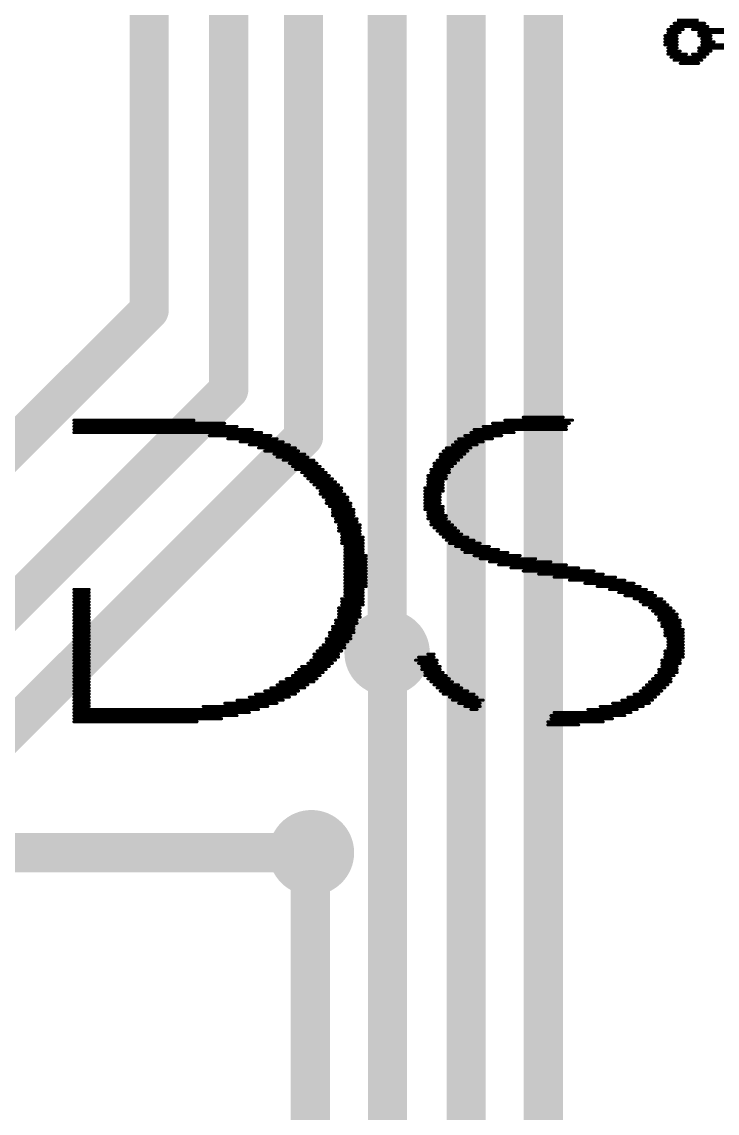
# Model space of a CAD drawing. Header units: millimetres. Extents: x 0 to 13.5, y -0.9 to 3.4.
# Drawn here: x 3.4737 to 3.6511, y 2.4355 to 2.714 of the extents above; entities that cross this region are included whole.
import ezdxf

# ---------------------------------------------------------------- set-up
doc = ezdxf.new("R2010")
doc.units = ezdxf.units.MM
doc.header["$MEASUREMENT"] = 0
for name, color, linetype in [('BottomLayer', 5, 'Continuous'), ('BottomSolder', 6, 'Continuous'), ('TopLayer', 1, 'Continuous'), ('TopOverlay', 2, 'Continuous'), ('TopSolder', 216, 'Continuous'), ('ViaHoleLayer', 16, 'Continuous')]:
    doc.layers.add(name, color=color, linetype=linetype)

msp = doc.modelspace()

# ---------------------------------------------------------------- hatches: boundary and pattern name
at = {"layer": 'BottomLayer'}
h = msp.add_hatch(color=5, dxfattribs=at)
edge = h.paths.add_edge_path()
edge.add_arc((3.5669, 2.553), 0.0068897, 0, 360)
h = msp.add_hatch(color=5, dxfattribs=at)
edge = h.paths.add_edge_path()
edge.add_arc((3.5476, 2.502), 0.0068897, 0, 360)
at = {"layer": 'BottomSolder'}
h = msp.add_hatch(color=6, dxfattribs=at)
edge = h.paths.add_edge_path()
edge.add_arc((3.5669, 2.553), 0.0108897, 0, 360)
h = msp.add_hatch(color=6, dxfattribs=at)
edge = h.paths.add_edge_path()
edge.add_arc((3.5476, 2.502), 0.0108897, 0, 360)
at = {"layer": 'TopLayer'}
h = msp.add_hatch(color=1, dxfattribs=at)
edge = h.paths.add_edge_path()
edge.add_arc((3.5669, 2.553), 0.0068897, 0, 360)
h = msp.add_hatch(color=1, dxfattribs=at)
edge = h.paths.add_edge_path()
edge.add_arc((3.5476, 2.502), 0.0068897, 0, 360)
at = {"layer": 'TopSolder'}
h = msp.add_hatch(color=216, dxfattribs=at)
edge = h.paths.add_edge_path()
edge.add_arc((3.5669, 2.553), 0.0108897, 0, 360)
h = msp.add_hatch(color=216, dxfattribs=at)
edge = h.paths.add_edge_path()
edge.add_arc((3.5476, 2.502), 0.0108897, 0, 360)
at = {"layer": 'ViaHoleLayer'}
h = msp.add_hatch(color=16, dxfattribs=at)
edge = h.paths.add_edge_path()
edge.add_arc((3.5669, 2.553), 0.003937, 0, 360)
h = msp.add_hatch(color=16, dxfattribs=at)
edge = h.paths.add_edge_path()
edge.add_arc((3.5476, 2.502), 0.003937, 0, 360)

# ---------------------------------------------------------------- linework, layer by layer
at = {"layer": 'BottomLayer', "const_width": 0.01}
for points in [[(3.5062047, 2.6404047), (3.5062047, 3.07)], [(3.5455748, 2.6080748), (3.5455748, 3.07)], [(3.5265, 2.6201), (3.5265, 2.885)], [(3.6067401, 2.427), (3.6067401, 2.8471401)], [(3.587055, 2.427), (3.587055, 2.775545)], [(3.3254, 2.4596), (3.5062047, 2.6404047)], [(3.354, 2.4476), (3.5265, 2.6201)], [(3.379, 2.4415), (3.5455748, 2.6080748)], [(3.5669997, 2.5529002), (3.567, 2.5528999)], [(3.567, -0.8296478), (3.567, 2.5528999)], [(3.5473144, 2.5017144), (3.5473149, 2.5017139)], [(3.5473149, -0.8296478), (3.5473149, 2.5017139)]]:
    msp.add_lwpolyline(points, dxfattribs=at)
at = {"layer": 'BottomLayer', "const_width": 0.005}
for points in [[(3.5037047, 2.6404047, 1), (3.5087047, 2.6404047, 1)], [(3.5037047, 2.6404047, 1), (3.5087047, 2.6404047, 1)], [(3.524, 2.6201, 1), (3.529, 2.6201, 1)], [(3.524, 2.6201, 1), (3.529, 2.6201, 1)], [(3.5430748, 2.6080748, 1), (3.5480748, 2.6080748, 1)], [(3.5430748, 2.6080748, 1), (3.5480748, 2.6080748, 1)], [(3.5644997, 2.5529002, 1), (3.5694997, 2.5529002, 1)], [(3.5645, 2.5528999, 1), (3.5695, 2.5528999, 1)], [(3.5645, 2.5528999, 1), (3.5695, 2.5528999, 1)], [(3.5448144, 2.5017144, 1), (3.5498144, 2.5017144, 1)], [(3.5448149, 2.5017139, 1), (3.5498149, 2.5017139, 1)], [(3.5448149, 2.5017139, 1), (3.5498149, 2.5017139, 1)]]:
    msp.add_lwpolyline(points, format="xyb", close=True, dxfattribs=at)
at = {"layer": 'TopLayer', "const_width": 0.01}
for points in [[(3.5669, 2.553), (3.5669, 2.8063)], [(3.3034, 2.502), (3.5476, 2.502)]]:
    msp.add_lwpolyline(points, dxfattribs=at)
at = {"layer": 'TopLayer', "const_width": 0.005}
for points in [[(3.5644, 2.553, 1), (3.5694, 2.553, 1)], [(3.5451, 2.502, 1), (3.5501, 2.502, 1)]]:
    msp.add_lwpolyline(points, format="xyb", close=True, dxfattribs=at)
at = {"layer": 'TopOverlay', "const_width": 0.000785}
for points in [[(3.6385238, 2.7120373), (3.642449, 2.7120373)], [(3.6393088, 2.7128223), (3.6487293, 2.7128223)], [(3.6400939, 2.7136074), (3.6479443, 2.7136074)], [(3.6408789, 2.7143924), (3.6463742, 2.7143924)], [(3.6448042, 2.7120373), (3.65972, 2.7120373)], [(3.6377388, 2.7104671), (3.6408789, 2.7104671)], [(3.6377388, 2.7096821), (3.6408789, 2.7096821)], [(3.6385238, 2.7112522), (3.6416639, 2.7112522)], [(3.6463742, 2.7112522), (3.658935, 2.7112522)], [(3.6463742, 2.7104671), (3.6495145, 2.7104671)], [(3.6471593, 2.7096821), (3.6495145, 2.7096821)], [(3.6377388, 2.7088971), (3.6408789, 2.7088971)], [(3.6377388, 2.708112), (3.6408789, 2.708112)], [(3.6385238, 2.707327), (3.6408789, 2.707327)], [(3.6385238, 2.706542), (3.6416639, 2.706542)], [(3.6463742, 2.707327), (3.660505, 2.707327)], [(3.6463742, 2.706542), (3.6495145, 2.706542)], [(3.6471593, 2.7088971), (3.6502995, 2.7088971)], [(3.6471593, 2.708112), (3.660505, 2.708112)], [(3.6385238, 2.7057569), (3.643234, 2.7057569)], [(3.6393088, 2.7049718), (3.6479443, 2.7049718)], [(3.6400939, 2.7041868), (3.6471593, 2.7041868)], [(3.6448042, 2.7057569), (3.6487293, 2.7057569)], [(3.6416639, 2.7034017), (3.6463742, 2.7034017)], [(3.4870099, 2.6123365), (3.5176267, 2.6123365)], [(3.5969164, 2.6123365), (3.6141874, 2.6123365)], [(3.6016266, 2.6131215), (3.6118322, 2.6131215)], [(3.4870099, 2.6115514), (3.5254771, 2.6115514)], [(3.4870099, 2.6107663), (3.5286174, 2.6107663)], [(3.4870099, 2.6099813), (3.5325426, 2.6099813)], [(3.4870099, 2.6091963), (3.5348977, 2.6091963)], [(3.5882808, 2.6091963), (3.5992715, 2.6091963)], [(3.5890659, 2.6099813), (3.6126172, 2.6099813)], [(3.5914211, 2.6107663), (3.6126172, 2.6107663)], [(3.5937762, 2.6115514), (3.6134023, 2.6115514)], [(3.521552, 2.6084112), (3.5372528, 2.6084112)], [(3.5262623, 2.6076262), (3.538823, 2.6076262)], [(3.5294024, 2.6068411), (3.5403931, 2.6068411)], [(3.5317575, 2.6060561), (3.5419631, 2.6060561)], [(3.5835705, 2.6060561), (3.5898509, 2.6060561)], [(3.5843556, 2.6068411), (3.5914211, 2.6068411)], [(3.5851407, 2.6076262), (3.5937762, 2.6076262)], [(3.5867108, 2.6084112), (3.5961313, 2.6084112)], [(3.5341127, 2.605271), (3.5435332, 2.605271)], [(3.5356828, 2.604486), (3.5443183, 2.604486)], [(3.5380379, 2.6037009), (3.5458884, 2.6037009)], [(3.5804304, 2.6037009), (3.5867108, 2.6037009)], [(3.5812154, 2.604486), (3.5874958, 2.604486)], [(3.5820005, 2.605271), (3.5882808, 2.605271)], [(3.538823, 2.6029159), (3.5466734, 2.6029159)], [(3.5403931, 2.6021309), (3.5482435, 2.6021309)], [(3.5419631, 2.6013458), (3.5490285, 2.6013458)], [(3.5427482, 2.6005608), (3.5498136, 2.6005608)], [(3.5788603, 2.6013458), (3.5843556, 2.6013458)], [(3.5788603, 2.6005608), (3.5835705, 2.6005608)], [(3.5796454, 2.6021309), (3.5851407, 2.6021309)], [(3.5804304, 2.6029159), (3.5859257, 2.6029159)], [(3.5435332, 2.5997757), (3.5505987, 2.5997757)], [(3.5451033, 2.5989906), (3.5513837, 2.5989906)], [(3.5458884, 2.5982056), (3.5521687, 2.5982056)], [(3.5772902, 2.5982056), (3.5820005, 2.5982056)], [(3.5780752, 2.5997757), (3.5827855, 2.5997757)], [(3.5780752, 2.5989906), (3.5827855, 2.5989906)], [(3.5466734, 2.5974206), (3.5529538, 2.5974206)], [(3.5474584, 2.5966355), (3.5537388, 2.5966355)], [(3.5482435, 2.5958505), (3.5545238, 2.5958505)], [(3.5490285, 2.5950655), (3.5553089, 2.5950655)], [(3.5765051, 2.5950655), (3.5812154, 2.5950655)], [(3.5772902, 2.5974206), (3.5820005, 2.5974206)], [(3.5772902, 2.5966355), (3.5812154, 2.5966355)], [(3.5772902, 2.5958505), (3.5812154, 2.5958505)], [(3.5498136, 2.5942803), (3.5553089, 2.5942803)], [(3.5498136, 2.5934953), (3.556094, 2.5934953)], [(3.5505987, 2.5927103), (3.556879, 2.5927103)], [(3.5765051, 2.5942803), (3.5812154, 2.5942803)], [(3.5765051, 2.5934953), (3.5804304, 2.5934953)], [(3.5765051, 2.5927103), (3.5804304, 2.5927103)], [(3.5513837, 2.5919252), (3.556879, 2.5919252)], [(3.5513837, 2.5911402), (3.5576641, 2.5911402)], [(3.5521687, 2.5903552), (3.5576641, 2.5903552)], [(3.5529538, 2.5895701), (3.5584491, 2.5895701)], [(3.5765051, 2.5919252), (3.5804304, 2.5919252)], [(3.5765051, 2.5911402), (3.5804304, 2.5911402)], [(3.5765051, 2.5903552), (3.5812154, 2.5903552)], [(3.5765051, 2.5895701), (3.5812154, 2.5895701)], [(3.5529538, 2.5887851), (3.5584491, 2.5887851)], [(3.5529538, 2.588), (3.5584491, 2.588)], [(3.5537388, 2.587215), (3.5592341, 2.587215)], [(3.5772902, 2.5887851), (3.5812154, 2.5887851)], [(3.5772902, 2.588), (3.5820005, 2.588)], [(3.5772902, 2.587215), (3.5820005, 2.587215)], [(3.5537388, 2.5864299), (3.5592341, 2.5864299)], [(3.5545238, 2.5856449), (3.5600192, 2.5856449)], [(3.5545238, 2.5848598), (3.5600192, 2.5848598)], [(3.5545238, 2.5840748), (3.5600192, 2.5840748)], [(3.5780752, 2.5864299), (3.5827855, 2.5864299)], [(3.5780752, 2.5856449), (3.5835705, 2.5856449)], [(3.5788603, 2.5848598), (3.5843556, 2.5848598)], [(3.5796454, 2.5840748), (3.5851407, 2.5840748)], [(3.5553089, 2.5832898), (3.5600192, 2.5832898)], [(3.5553089, 2.5825047), (3.5608042, 2.5825047)], [(3.5553089, 2.5817196), (3.5608042, 2.5817196)], [(3.5804304, 2.5832898), (3.5859257, 2.5832898)], [(3.5812154, 2.5825047), (3.5874958, 2.5825047)], [(3.5820005, 2.5817196), (3.5890659, 2.5817196)], [(3.5553089, 2.5809346), (3.5608042, 2.5809346)], [(3.556094, 2.5801496), (3.5608042, 2.5801496)], [(3.556094, 2.5793645), (3.5608042, 2.5793645)], [(3.556094, 2.5785795), (3.5608042, 2.5785795)], [(3.5827855, 2.5809346), (3.590636, 2.5809346)], [(3.5843556, 2.5801496), (3.5929911, 2.5801496)], [(3.5859257, 2.5793645), (3.5953462, 2.5793645)], [(3.5867108, 2.5785795), (3.5977014, 2.5785795)], [(3.556094, 2.5777944), (3.5615893, 2.5777944)], [(3.556094, 2.5770094), (3.5615893, 2.5770094)], [(3.556094, 2.5762243), (3.5615893, 2.5762243)], [(3.556094, 2.5754393), (3.5615893, 2.5754393)], [(3.5890659, 2.5777944), (3.6008416, 2.5777944)], [(3.590636, 2.5770094), (3.6047668, 2.5770094)], [(3.5929911, 2.5762243), (3.6086921, 2.5762243)], [(3.5953462, 2.5754393), (3.6126172, 2.5754393)], [(3.556094, 2.5746542), (3.5615893, 2.5746542)], [(3.556094, 2.5738692), (3.5615893, 2.5738692)], [(3.556094, 2.5730842), (3.5615893, 2.5730842)], [(3.5984865, 2.5746542), (3.6157575, 2.5746542)], [(3.6016266, 2.5738692), (3.6196826, 2.5738692)], [(3.6055518, 2.5730842), (3.6220378, 2.5730842)], [(3.556094, 2.5722991), (3.5615893, 2.5722991)], [(3.556094, 2.5715141), (3.5615893, 2.5715141)], [(3.556094, 2.570729), (3.5615893, 2.570729)], [(3.556094, 2.5699439), (3.5615893, 2.5699439)], [(3.6094771, 2.5722991), (3.625178, 2.5722991)], [(3.6134023, 2.5715141), (3.6275331, 2.5715141)], [(3.6173275, 2.570729), (3.6298883, 2.570729)], [(3.6204678, 2.5699439), (3.6314583, 2.5699439)], [(3.4870099, 2.5691589), (3.4909352, 2.5691589)], [(3.4870099, 2.5683739), (3.4909352, 2.5683739)], [(3.4870099, 2.5675888), (3.4909352, 2.5675888)], [(3.556094, 2.5691589), (3.5608042, 2.5691589)], [(3.556094, 2.5683739), (3.5608042, 2.5683739)], [(3.556094, 2.5675888), (3.5608042, 2.5675888)], [(3.6236079, 2.5691589), (3.6330285, 2.5691589)], [(3.6259631, 2.5683739), (3.6345985, 2.5683739)], [(3.6275331, 2.5675888), (3.6353836, 2.5675888)], [(3.4870099, 2.5668038), (3.4909352, 2.5668038)], [(3.4870099, 2.5660188), (3.4909352, 2.5660188)], [(3.4870099, 2.5652337), (3.4909352, 2.5652337)], [(3.4870099, 2.5644486), (3.4909352, 2.5644486)], [(3.5545238, 2.5644486), (3.5600192, 2.5644486)], [(3.5553089, 2.5668038), (3.5608042, 2.5668038)], [(3.5553089, 2.5660188), (3.5608042, 2.5660188)], [(3.5553089, 2.5652337), (3.5608042, 2.5652337)], [(3.6298883, 2.5668038), (3.6369537, 2.5668038)], [(3.6314583, 2.5660188), (3.6377388, 2.5660188)], [(3.6322434, 2.5652337), (3.6385238, 2.5652337)], [(3.6338135, 2.5644486), (3.6393088, 2.5644486)], [(3.4870099, 2.5636636), (3.4909352, 2.5636636)], [(3.4870099, 2.5628785), (3.4909352, 2.5628785)], [(3.4870099, 2.5620935), (3.4909352, 2.5620935)], [(3.5545238, 2.5636636), (3.5600192, 2.5636636)], [(3.5545238, 2.5628785), (3.5600192, 2.5628785)], [(3.5545238, 2.5620935), (3.5600192, 2.5620935)], [(3.6345985, 2.5636636), (3.6400939, 2.5636636)], [(3.6353836, 2.5628785), (3.6408789, 2.5628785)], [(3.6361686, 2.5620935), (3.6408789, 2.5620935)], [(3.4870099, 2.5613085), (3.4909352, 2.5613085)], [(3.4870099, 2.5605234), (3.4909352, 2.5605234)], [(3.4870099, 2.5597384), (3.4909352, 2.5597384)], [(3.4870099, 2.5589533), (3.4909352, 2.5589533)], [(3.5529538, 2.5597384), (3.5584491, 2.5597384)], [(3.5529538, 2.5589533), (3.5584491, 2.5589533)], [(3.5537388, 2.5613085), (3.5592341, 2.5613085)], [(3.5537388, 2.5605234), (3.5592341, 2.5605234)], [(3.6361686, 2.5613085), (3.6416639, 2.5613085)], [(3.6369537, 2.5605234), (3.6416639, 2.5605234)], [(3.6369537, 2.5597384), (3.6416639, 2.5597384)], [(3.6377388, 2.5589533), (3.642449, 2.5589533)], [(3.4870099, 2.5581683), (3.4909352, 2.5581683)], [(3.4870099, 2.5573832), (3.4909352, 2.5573832)], [(3.4870099, 2.5565982), (3.4909352, 2.5565982)], [(3.5513837, 2.5565982), (3.5576641, 2.5565982)], [(3.5521687, 2.5581683), (3.5584491, 2.5581683)], [(3.5521687, 2.5573832), (3.5576641, 2.5573832)], [(3.6377388, 2.5581683), (3.642449, 2.5581683)], [(3.6377388, 2.5573832), (3.642449, 2.5573832)], [(3.6385238, 2.5565982), (3.642449, 2.5565982)], [(3.4870099, 2.5558131), (3.4909352, 2.5558131)], [(3.4870099, 2.5550281), (3.4909352, 2.5550281)], [(3.4870099, 2.5542431), (3.4909352, 2.5542431)], [(3.4870099, 2.553458), (3.4909352, 2.553458)], [(3.5490285, 2.553458), (3.5553089, 2.553458)], [(3.5498136, 2.5542431), (3.556094, 2.5542431)], [(3.5505987, 2.5550281), (3.556094, 2.5550281)], [(3.5513837, 2.5558131), (3.556879, 2.5558131)], [(3.6377388, 2.553458), (3.642449, 2.553458)], [(3.6385238, 2.5558131), (3.642449, 2.5558131)], [(3.6385238, 2.5550281), (3.642449, 2.5550281)], [(3.6385238, 2.5542431), (3.642449, 2.5542431)], [(3.4870099, 2.5526729), (3.4909352, 2.5526729)], [(3.4870099, 2.5518879), (3.4909352, 2.5518879)], [(3.4870099, 2.5511029), (3.4909352, 2.5511029)], [(3.5474584, 2.5511029), (3.5537388, 2.5511029)], [(3.5482435, 2.5526729), (3.5545238, 2.5526729)], [(3.5482435, 2.5518879), (3.5545238, 2.5518879)], [(3.57415, 2.5511029), (3.5796454, 2.5511029)], [(3.5749351, 2.5518879), (3.5788603, 2.5518879)], [(3.5772902, 2.5526729), (3.5788603, 2.5526729)], [(3.6369537, 2.5511029), (3.6416639, 2.5511029)], [(3.6377388, 2.5526729), (3.642449, 2.5526729)], [(3.6377388, 2.5518879), (3.642449, 2.5518879)], [(3.4870099, 2.5503178), (3.4909352, 2.5503178)], [(3.4870099, 2.5495328), (3.4909352, 2.5495328)], [(3.4870099, 2.5487477), (3.4909352, 2.5487477)], [(3.4870099, 2.5479627), (3.4909352, 2.5479627)], [(3.5435332, 2.5479627), (3.5505987, 2.5479627)], [(3.5443183, 2.5487477), (3.5513837, 2.5487477)], [(3.5451033, 2.5495328), (3.5521687, 2.5495328)], [(3.5466734, 2.5503178), (3.5529538, 2.5503178)], [(3.5749351, 2.5503178), (3.5796454, 2.5503178)], [(3.5757201, 2.5495328), (3.5804304, 2.5495328)], [(3.5757201, 2.5487477), (3.5804304, 2.5487477)], [(3.5765051, 2.5479627), (3.5812154, 2.5479627)], [(3.6361686, 2.5487477), (3.6408789, 2.5487477)], [(3.6361686, 2.5479627), (3.6408789, 2.5479627)], [(3.6369537, 2.5503178), (3.6416639, 2.5503178)], [(3.6369537, 2.5495328), (3.6408789, 2.5495328)], [(3.4870099, 2.5471776), (3.4909352, 2.5471776)], [(3.4870099, 2.5463926), (3.4909352, 2.5463926)], [(3.4870099, 2.5456075), (3.4909352, 2.5456075)], [(3.4870099, 2.5448225), (3.4909352, 2.5448225)], [(3.538823, 2.5448225), (3.5466734, 2.5448225)], [(3.539608, 2.5456075), (3.5482435, 2.5456075)], [(3.5411781, 2.5463926), (3.5490285, 2.5463926)], [(3.5427482, 2.5471776), (3.5498136, 2.5471776)], [(3.5765051, 2.5471776), (3.5820005, 2.5471776)], [(3.5772902, 2.5463926), (3.5827855, 2.5463926)], [(3.5780752, 2.5456075), (3.5835705, 2.5456075)], [(3.5788603, 2.5448225), (3.5851407, 2.5448225)], [(3.6330285, 2.5448225), (3.6385238, 2.5448225)], [(3.6338135, 2.5456075), (3.6393088, 2.5456075)], [(3.6345985, 2.5463926), (3.6393088, 2.5463926)], [(3.6353836, 2.5471776), (3.6400939, 2.5471776)], [(3.4870099, 2.5440375), (3.4909352, 2.5440375)], [(3.4870099, 2.5432524), (3.4909352, 2.5432524)], [(3.4870099, 2.5424674), (3.4909352, 2.5424674)], [(3.5333277, 2.5424674), (3.5435332, 2.5424674)], [(3.5356828, 2.5432524), (3.5443183, 2.5432524)], [(3.5372528, 2.5440375), (3.5458884, 2.5440375)], [(3.5796454, 2.5440375), (3.5859257, 2.5440375)], [(3.5804304, 2.5432524), (3.5874958, 2.5432524)], [(3.5812154, 2.5424674), (3.5890659, 2.5424674)], [(3.6298883, 2.5424674), (3.6361686, 2.5424674)], [(3.6314583, 2.5432524), (3.6369537, 2.5432524)], [(3.6322434, 2.5440375), (3.6377388, 2.5440375)], [(3.4870099, 2.5416824), (3.4909352, 2.5416824)], [(3.4870099, 2.5408972), (3.4909352, 2.5408972)], [(3.4870099, 2.5401122), (3.4909352, 2.5401122)], [(3.4870099, 2.5393272), (3.4909352, 2.5393272)], [(3.5199818, 2.5393272), (3.5364678, 2.5393272)], [(3.5254771, 2.5401122), (3.538823, 2.5401122)], [(3.5286174, 2.5408972), (3.5403931, 2.5408972)], [(3.5317575, 2.5416824), (3.5419631, 2.5416824)], [(3.5827855, 2.5416824), (3.5898509, 2.5416824)], [(3.5835705, 2.5408972), (3.5914211, 2.5408972)], [(3.5851407, 2.5401122), (3.590636, 2.5401122)], [(3.5867108, 2.5393272), (3.590636, 2.5393272)], [(3.6212528, 2.5393272), (3.6322434, 2.5393272)], [(3.6243929, 2.5401122), (3.6338135, 2.5401122)], [(3.6267481, 2.5408972), (3.6345985, 2.5408972)], [(3.6283182, 2.5416824), (3.6353836, 2.5416824)], [(3.4870099, 2.5385421), (3.5341127, 2.5385421)], [(3.4870099, 2.5377571), (3.5317575, 2.5377571)], [(3.4870099, 2.5369721), (3.5286174, 2.5369721)], [(3.5882808, 2.5385421), (3.5898509, 2.5385421)], [(3.6086921, 2.5369721), (3.6275331, 2.5369721)], [(3.6094771, 2.5377571), (3.6291032, 2.5377571)], [(3.6181126, 2.5385421), (3.6306733, 2.5385421)], [(3.4870099, 2.536187), (3.5246921, 2.536187)], [(3.4870099, 2.5354019), (3.5184117, 2.5354019)], [(3.607907, 2.5354019), (3.6220378, 2.5354019)], [(3.607907, 2.5346169), (3.6157575, 2.5346169)], [(3.6086921, 2.536187), (3.6243929, 2.536187)]]:
    msp.add_lwpolyline(points, dxfattribs=at)
at = {"layer": 'TopOverlay', "const_width": 0.0003925}
for points in [[(3.6383276, 2.7120373, 1), (3.63872, 2.7120373, 1)], [(3.6391126, 2.7128223, 1), (3.639505, 2.7128223, 1)], [(3.6398977, 2.7136074, 1), (3.6402901, 2.7136074, 1)], [(3.6422528, 2.7120373, 1), (3.6426452, 2.7120373, 1)], [(3.644608, 2.7120373, 1), (3.6450004, 2.7120373, 1)], [(3.6477481, 2.7136074, 1), (3.6481405, 2.7136074, 1)], [(3.6485331, 2.7128223, 1), (3.6489255, 2.7128223, 1)], [(3.6375426, 2.7104671, 1), (3.637935, 2.7104671, 1)], [(3.6375426, 2.7096821, 1), (3.637935, 2.7096821, 1)], [(3.6383276, 2.7112522, 1), (3.63872, 2.7112522, 1)], [(3.6406827, 2.7104671, 1), (3.6410751, 2.7104671, 1)], [(3.6406827, 2.7096821, 1), (3.6410751, 2.7096821, 1)], [(3.6414677, 2.7112522, 1), (3.6418601, 2.7112522, 1)], [(3.646178, 2.7112522, 1), (3.6465704, 2.7112522, 1)], [(3.646178, 2.7104671, 1), (3.6465704, 2.7104671, 1)], [(3.6469631, 2.7096821, 1), (3.6473555, 2.7096821, 1)], [(3.6493183, 2.7104671, 1), (3.6497107, 2.7104671, 1)], [(3.6493183, 2.7096821, 1), (3.6497107, 2.7096821, 1)], [(3.6375426, 2.7088971, 1), (3.637935, 2.7088971, 1)], [(3.6375426, 2.708112, 1), (3.637935, 2.708112, 1)], [(3.6383276, 2.707327, 1), (3.63872, 2.707327, 1)], [(3.6383276, 2.706542, 1), (3.63872, 2.706542, 1)], [(3.6406827, 2.7088971, 1), (3.6410751, 2.7088971, 1)], [(3.6406827, 2.708112, 1), (3.6410751, 2.708112, 1)], [(3.6406827, 2.707327, 1), (3.6410751, 2.707327, 1)], [(3.6414677, 2.706542, 1), (3.6418601, 2.706542, 1)], [(3.646178, 2.707327, 1), (3.6465704, 2.707327, 1)], [(3.646178, 2.706542, 1), (3.6465704, 2.706542, 1)], [(3.6469631, 2.7088971, 1), (3.6473555, 2.7088971, 1)], [(3.6469631, 2.708112, 1), (3.6473555, 2.708112, 1)], [(3.6493183, 2.706542, 1), (3.6497107, 2.706542, 1)], [(3.6501033, 2.7088971, 1), (3.6504957, 2.7088971, 1)], [(3.6383276, 2.7057569, 1), (3.63872, 2.7057569, 1)], [(3.6391126, 2.7049718, 1), (3.639505, 2.7049718, 1)], [(3.6398977, 2.7041868, 1), (3.6402901, 2.7041868, 1)], [(3.6430378, 2.7057569, 1), (3.6434302, 2.7057569, 1)], [(3.644608, 2.7057569, 1), (3.6450004, 2.7057569, 1)], [(3.6469631, 2.7041868, 1), (3.6473555, 2.7041868, 1)], [(3.6477481, 2.7049718, 1), (3.6481405, 2.7049718, 1)], [(3.6485331, 2.7057569, 1), (3.6489255, 2.7057569, 1)], [(3.6414677, 2.7034017, 1), (3.6418601, 2.7034017, 1)], [(3.646178, 2.7034017, 1), (3.6465704, 2.7034017, 1)], [(3.4868137, 2.6123365, 1), (3.4872061, 2.6123365, 1)], [(3.5174305, 2.6123365, 1), (3.5178229, 2.6123365, 1)], [(3.5967202, 2.6123365, 1), (3.5971126, 2.6123365, 1)], [(3.6014304, 2.6131215, 1), (3.6018228, 2.6131215, 1)], [(3.611636, 2.6131215, 1), (3.6120284, 2.6131215, 1)], [(3.6139912, 2.6123365, 1), (3.6143836, 2.6123365, 1)], [(3.4868137, 2.6115514, 1), (3.4872061, 2.6115514, 1)], [(3.4868137, 2.6107663, 1), (3.4872061, 2.6107663, 1)], [(3.4868137, 2.6099813, 1), (3.4872061, 2.6099813, 1)], [(3.4868137, 2.6091963, 1), (3.4872061, 2.6091963, 1)], [(3.5252809, 2.6115514, 1), (3.5256733, 2.6115514, 1)], [(3.5284212, 2.6107663, 1), (3.5288136, 2.6107663, 1)], [(3.5323464, 2.6099813, 1), (3.5327388, 2.6099813, 1)], [(3.5347015, 2.6091963, 1), (3.5350939, 2.6091963, 1)], [(3.5880846, 2.6091963, 1), (3.588477, 2.6091963, 1)], [(3.5888697, 2.6099813, 1), (3.5892621, 2.6099813, 1)], [(3.5912249, 2.6107663, 1), (3.5916173, 2.6107663, 1)], [(3.59358, 2.6115514, 1), (3.5939724, 2.6115514, 1)], [(3.5990753, 2.6091963, 1), (3.5994677, 2.6091963, 1)], [(3.612421, 2.6107663, 1), (3.6128134, 2.6107663, 1)], [(3.612421, 2.6099813, 1), (3.6128134, 2.6099813, 1)], [(3.6132061, 2.6115514, 1), (3.6135985, 2.6115514, 1)], [(3.5213558, 2.6084112, 1), (3.5217482, 2.6084112, 1)], [(3.5260661, 2.6076262, 1), (3.5264585, 2.6076262, 1)], [(3.5292062, 2.6068411, 1), (3.5295986, 2.6068411, 1)], [(3.5315613, 2.6060561, 1), (3.5319537, 2.6060561, 1)], [(3.5370566, 2.6084112, 1), (3.537449, 2.6084112, 1)], [(3.5386268, 2.6076262, 1), (3.5390192, 2.6076262, 1)], [(3.5401969, 2.6068411, 1), (3.5405893, 2.6068411, 1)], [(3.5417669, 2.6060561, 1), (3.5421593, 2.6060561, 1)], [(3.5833743, 2.6060561, 1), (3.5837667, 2.6060561, 1)], [(3.5841594, 2.6068411, 1), (3.5845518, 2.6068411, 1)], [(3.5849445, 2.6076262, 1), (3.5853369, 2.6076262, 1)], [(3.5865146, 2.6084112, 1), (3.586907, 2.6084112, 1)], [(3.5896547, 2.6060561, 1), (3.5900471, 2.6060561, 1)], [(3.5912249, 2.6068411, 1), (3.5916173, 2.6068411, 1)], [(3.59358, 2.6076262, 1), (3.5939724, 2.6076262, 1)], [(3.5959351, 2.6084112, 1), (3.5963275, 2.6084112, 1)], [(3.5339165, 2.605271, 1), (3.5343089, 2.605271, 1)], [(3.5354866, 2.604486, 1), (3.535879, 2.604486, 1)], [(3.5378417, 2.6037009, 1), (3.5382341, 2.6037009, 1)], [(3.543337, 2.605271, 1), (3.5437294, 2.605271, 1)], [(3.5441221, 2.604486, 1), (3.5445145, 2.604486, 1)], [(3.5456922, 2.6037009, 1), (3.5460846, 2.6037009, 1)], [(3.5802342, 2.6037009, 1), (3.5806266, 2.6037009, 1)], [(3.5810192, 2.604486, 1), (3.5814116, 2.604486, 1)], [(3.5818043, 2.605271, 1), (3.5821967, 2.605271, 1)], [(3.5865146, 2.6037009, 1), (3.586907, 2.6037009, 1)], [(3.5872996, 2.604486, 1), (3.587692, 2.604486, 1)], [(3.5880846, 2.605271, 1), (3.588477, 2.605271, 1)], [(3.5386268, 2.6029159, 1), (3.5390192, 2.6029159, 1)], [(3.5401969, 2.6021309, 1), (3.5405893, 2.6021309, 1)], [(3.5417669, 2.6013458, 1), (3.5421593, 2.6013458, 1)], [(3.542552, 2.6005608, 1), (3.5429444, 2.6005608, 1)], [(3.5464772, 2.6029159, 1), (3.5468696, 2.6029159, 1)], [(3.5480473, 2.6021309, 1), (3.5484397, 2.6021309, 1)], [(3.5488323, 2.6013458, 1), (3.5492247, 2.6013458, 1)], [(3.5496174, 2.6005608, 1), (3.5500098, 2.6005608, 1)], [(3.5786641, 2.6013458, 1), (3.5790565, 2.6013458, 1)], [(3.5786641, 2.6005608, 1), (3.5790565, 2.6005608, 1)], [(3.5794492, 2.6021309, 1), (3.5798416, 2.6021309, 1)], [(3.5802342, 2.6029159, 1), (3.5806266, 2.6029159, 1)], [(3.5833743, 2.6005608, 1), (3.5837667, 2.6005608, 1)], [(3.5841594, 2.6013458, 1), (3.5845518, 2.6013458, 1)], [(3.5849445, 2.6021309, 1), (3.5853369, 2.6021309, 1)], [(3.5857295, 2.6029159, 1), (3.5861219, 2.6029159, 1)], [(3.543337, 2.5997757, 1), (3.5437294, 2.5997757, 1)], [(3.5449071, 2.5989906, 1), (3.5452995, 2.5989906, 1)], [(3.5456922, 2.5982056, 1), (3.5460846, 2.5982056, 1)], [(3.5504025, 2.5997757, 1), (3.5507949, 2.5997757, 1)], [(3.5511875, 2.5989906, 1), (3.5515799, 2.5989906, 1)], [(3.5519725, 2.5982056, 1), (3.5523649, 2.5982056, 1)], [(3.577094, 2.5982056, 1), (3.5774864, 2.5982056, 1)], [(3.577879, 2.5997757, 1), (3.5782714, 2.5997757, 1)], [(3.577879, 2.5989906, 1), (3.5782714, 2.5989906, 1)], [(3.5818043, 2.5982056, 1), (3.5821967, 2.5982056, 1)], [(3.5825893, 2.5997757, 1), (3.5829817, 2.5997757, 1)], [(3.5825893, 2.5989906, 1), (3.5829817, 2.5989906, 1)], [(3.5464772, 2.5974206, 1), (3.5468696, 2.5974206, 1)], [(3.5472622, 2.5966355, 1), (3.5476546, 2.5966355, 1)], [(3.5480473, 2.5958505, 1), (3.5484397, 2.5958505, 1)], [(3.5488323, 2.5950655, 1), (3.5492247, 2.5950655, 1)], [(3.5527576, 2.5974206, 1), (3.55315, 2.5974206, 1)], [(3.5535426, 2.5966355, 1), (3.553935, 2.5966355, 1)], [(3.5543276, 2.5958505, 1), (3.55472, 2.5958505, 1)], [(3.5551127, 2.5950655, 1), (3.5555051, 2.5950655, 1)], [(3.5763089, 2.5950655, 1), (3.5767013, 2.5950655, 1)], [(3.577094, 2.5974206, 1), (3.5774864, 2.5974206, 1)], [(3.577094, 2.5966355, 1), (3.5774864, 2.5966355, 1)], [(3.577094, 2.5958505, 1), (3.5774864, 2.5958505, 1)], [(3.5810192, 2.5966355, 1), (3.5814116, 2.5966355, 1)], [(3.5810192, 2.5958505, 1), (3.5814116, 2.5958505, 1)], [(3.5810192, 2.5950655, 1), (3.5814116, 2.5950655, 1)], [(3.5818043, 2.5974206, 1), (3.5821967, 2.5974206, 1)], [(3.5496174, 2.5942803, 1), (3.5500098, 2.5942803, 1)], [(3.5496174, 2.5934953, 1), (3.5500098, 2.5934953, 1)], [(3.5504025, 2.5927103, 1), (3.5507949, 2.5927103, 1)], [(3.5551127, 2.5942803, 1), (3.5555051, 2.5942803, 1)], [(3.5558978, 2.5934953, 1), (3.5562902, 2.5934953, 1)], [(3.5566828, 2.5927103, 1), (3.5570752, 2.5927103, 1)], [(3.5763089, 2.5942803, 1), (3.5767013, 2.5942803, 1)], [(3.5763089, 2.5934953, 1), (3.5767013, 2.5934953, 1)], [(3.5763089, 2.5927103, 1), (3.5767013, 2.5927103, 1)], [(3.5802342, 2.5934953, 1), (3.5806266, 2.5934953, 1)], [(3.5802342, 2.5927103, 1), (3.5806266, 2.5927103, 1)], [(3.5810192, 2.5942803, 1), (3.5814116, 2.5942803, 1)], [(3.5511875, 2.5919252, 1), (3.5515799, 2.5919252, 1)], [(3.5511875, 2.5911402, 1), (3.5515799, 2.5911402, 1)], [(3.5519725, 2.5903552, 1), (3.5523649, 2.5903552, 1)], [(3.5527576, 2.5895701, 1), (3.55315, 2.5895701, 1)], [(3.5566828, 2.5919252, 1), (3.5570752, 2.5919252, 1)], [(3.5574679, 2.5911402, 1), (3.5578603, 2.5911402, 1)], [(3.5574679, 2.5903552, 1), (3.5578603, 2.5903552, 1)], [(3.5582529, 2.5895701, 1), (3.5586453, 2.5895701, 1)], [(3.5763089, 2.5919252, 1), (3.5767013, 2.5919252, 1)], [(3.5763089, 2.5911402, 1), (3.5767013, 2.5911402, 1)], [(3.5763089, 2.5903552, 1), (3.5767013, 2.5903552, 1)], [(3.5763089, 2.5895701, 1), (3.5767013, 2.5895701, 1)], [(3.5802342, 2.5919252, 1), (3.5806266, 2.5919252, 1)], [(3.5802342, 2.5911402, 1), (3.5806266, 2.5911402, 1)], [(3.5810192, 2.5903552, 1), (3.5814116, 2.5903552, 1)], [(3.5810192, 2.5895701, 1), (3.5814116, 2.5895701, 1)], [(3.5527576, 2.5887851, 1), (3.55315, 2.5887851, 1)], [(3.5527576, 2.588, 1), (3.55315, 2.588, 1)], [(3.5535426, 2.587215, 1), (3.553935, 2.587215, 1)], [(3.5582529, 2.5887851, 1), (3.5586453, 2.5887851, 1)], [(3.5582529, 2.588, 1), (3.5586453, 2.588, 1)], [(3.5590379, 2.587215, 1), (3.5594303, 2.587215, 1)], [(3.577094, 2.5887851, 1), (3.5774864, 2.5887851, 1)], [(3.577094, 2.588, 1), (3.5774864, 2.588, 1)], [(3.577094, 2.587215, 1), (3.5774864, 2.587215, 1)], [(3.5810192, 2.5887851, 1), (3.5814116, 2.5887851, 1)], [(3.5818043, 2.588, 1), (3.5821967, 2.588, 1)], [(3.5818043, 2.587215, 1), (3.5821967, 2.587215, 1)], [(3.5535426, 2.5864299, 1), (3.553935, 2.5864299, 1)], [(3.5543276, 2.5856449, 1), (3.55472, 2.5856449, 1)], [(3.5543276, 2.5848598, 1), (3.55472, 2.5848598, 1)], [(3.5543276, 2.5840748, 1), (3.55472, 2.5840748, 1)], [(3.5590379, 2.5864299, 1), (3.5594303, 2.5864299, 1)], [(3.559823, 2.5856449, 1), (3.5602154, 2.5856449, 1)], [(3.559823, 2.5848598, 1), (3.5602154, 2.5848598, 1)], [(3.559823, 2.5840748, 1), (3.5602154, 2.5840748, 1)], [(3.577879, 2.5864299, 1), (3.5782714, 2.5864299, 1)], [(3.577879, 2.5856449, 1), (3.5782714, 2.5856449, 1)], [(3.5786641, 2.5848598, 1), (3.5790565, 2.5848598, 1)], [(3.5794492, 2.5840748, 1), (3.5798416, 2.5840748, 1)], [(3.5825893, 2.5864299, 1), (3.5829817, 2.5864299, 1)], [(3.5833743, 2.5856449, 1), (3.5837667, 2.5856449, 1)], [(3.5841594, 2.5848598, 1), (3.5845518, 2.5848598, 1)], [(3.5849445, 2.5840748, 1), (3.5853369, 2.5840748, 1)], [(3.5551127, 2.5832898, 1), (3.5555051, 2.5832898, 1)], [(3.5551127, 2.5825047, 1), (3.5555051, 2.5825047, 1)], [(3.5551127, 2.5817196, 1), (3.5555051, 2.5817196, 1)], [(3.559823, 2.5832898, 1), (3.5602154, 2.5832898, 1)], [(3.560608, 2.5825047, 1), (3.5610004, 2.5825047, 1)], [(3.560608, 2.5817196, 1), (3.5610004, 2.5817196, 1)], [(3.5802342, 2.5832898, 1), (3.5806266, 2.5832898, 1)], [(3.5810192, 2.5825047, 1), (3.5814116, 2.5825047, 1)], [(3.5818043, 2.5817196, 1), (3.5821967, 2.5817196, 1)], [(3.5857295, 2.5832898, 1), (3.5861219, 2.5832898, 1)], [(3.5872996, 2.5825047, 1), (3.587692, 2.5825047, 1)], [(3.5888697, 2.5817196, 1), (3.5892621, 2.5817196, 1)], [(3.5551127, 2.5809346, 1), (3.5555051, 2.5809346, 1)], [(3.5558978, 2.5801496, 1), (3.5562902, 2.5801496, 1)], [(3.5558978, 2.5793645, 1), (3.5562902, 2.5793645, 1)], [(3.5558978, 2.5785795, 1), (3.5562902, 2.5785795, 1)], [(3.560608, 2.5809346, 1), (3.5610004, 2.5809346, 1)], [(3.560608, 2.5801496, 1), (3.5610004, 2.5801496, 1)], [(3.560608, 2.5793645, 1), (3.5610004, 2.5793645, 1)], [(3.560608, 2.5785795, 1), (3.5610004, 2.5785795, 1)], [(3.5825893, 2.5809346, 1), (3.5829817, 2.5809346, 1)], [(3.5841594, 2.5801496, 1), (3.5845518, 2.5801496, 1)], [(3.5857295, 2.5793645, 1), (3.5861219, 2.5793645, 1)], [(3.5865146, 2.5785795, 1), (3.586907, 2.5785795, 1)], [(3.5904398, 2.5809346, 1), (3.5908322, 2.5809346, 1)], [(3.5927949, 2.5801496, 1), (3.5931873, 2.5801496, 1)], [(3.59515, 2.5793645, 1), (3.5955424, 2.5793645, 1)], [(3.5975052, 2.5785795, 1), (3.5978976, 2.5785795, 1)], [(3.5558978, 2.5777944, 1), (3.5562902, 2.5777944, 1)], [(3.5558978, 2.5770094, 1), (3.5562902, 2.5770094, 1)], [(3.5558978, 2.5762243, 1), (3.5562902, 2.5762243, 1)], [(3.5558978, 2.5754393, 1), (3.5562902, 2.5754393, 1)], [(3.5613931, 2.5777944, 1), (3.5617855, 2.5777944, 1)], [(3.5613931, 2.5770094, 1), (3.5617855, 2.5770094, 1)], [(3.5613931, 2.5762243, 1), (3.5617855, 2.5762243, 1)], [(3.5613931, 2.5754393, 1), (3.5617855, 2.5754393, 1)], [(3.5888697, 2.5777944, 1), (3.5892621, 2.5777944, 1)], [(3.5904398, 2.5770094, 1), (3.5908322, 2.5770094, 1)], [(3.5927949, 2.5762243, 1), (3.5931873, 2.5762243, 1)], [(3.59515, 2.5754393, 1), (3.5955424, 2.5754393, 1)], [(3.6006454, 2.5777944, 1), (3.6010378, 2.5777944, 1)], [(3.6045706, 2.5770094, 1), (3.604963, 2.5770094, 1)], [(3.6084959, 2.5762243, 1), (3.6088883, 2.5762243, 1)], [(3.612421, 2.5754393, 1), (3.6128134, 2.5754393, 1)], [(3.5558978, 2.5746542, 1), (3.5562902, 2.5746542, 1)], [(3.5558978, 2.5738692, 1), (3.5562902, 2.5738692, 1)], [(3.5558978, 2.5730842, 1), (3.5562902, 2.5730842, 1)], [(3.5613931, 2.5746542, 1), (3.5617855, 2.5746542, 1)], [(3.5613931, 2.5738692, 1), (3.5617855, 2.5738692, 1)], [(3.5613931, 2.5730842, 1), (3.5617855, 2.5730842, 1)], [(3.5982903, 2.5746542, 1), (3.5986827, 2.5746542, 1)], [(3.6014304, 2.5738692, 1), (3.6018228, 2.5738692, 1)], [(3.6053556, 2.5730842, 1), (3.605748, 2.5730842, 1)], [(3.6155613, 2.5746542, 1), (3.6159537, 2.5746542, 1)], [(3.6194864, 2.5738692, 1), (3.6198788, 2.5738692, 1)], [(3.6218416, 2.5730842, 1), (3.622234, 2.5730842, 1)], [(3.5558978, 2.5722991, 1), (3.5562902, 2.5722991, 1)], [(3.5558978, 2.5715141, 1), (3.5562902, 2.5715141, 1)], [(3.5558978, 2.570729, 1), (3.5562902, 2.570729, 1)], [(3.5558978, 2.5699439, 1), (3.5562902, 2.5699439, 1)], [(3.5613931, 2.5722991, 1), (3.5617855, 2.5722991, 1)], [(3.5613931, 2.5715141, 1), (3.5617855, 2.5715141, 1)], [(3.5613931, 2.570729, 1), (3.5617855, 2.570729, 1)], [(3.5613931, 2.5699439, 1), (3.5617855, 2.5699439, 1)], [(3.6092809, 2.5722991, 1), (3.6096733, 2.5722991, 1)], [(3.6132061, 2.5715141, 1), (3.6135985, 2.5715141, 1)], [(3.6171313, 2.570729, 1), (3.6175237, 2.570729, 1)], [(3.6202716, 2.5699439, 1), (3.620664, 2.5699439, 1)], [(3.6249818, 2.5722991, 1), (3.6253742, 2.5722991, 1)], [(3.6273369, 2.5715141, 1), (3.6277293, 2.5715141, 1)], [(3.6296921, 2.570729, 1), (3.6300845, 2.570729, 1)], [(3.6312621, 2.5699439, 1), (3.6316545, 2.5699439, 1)], [(3.4868137, 2.5691589, 1), (3.4872061, 2.5691589, 1)], [(3.4868137, 2.5683739, 1), (3.4872061, 2.5683739, 1)], [(3.4868137, 2.5675888, 1), (3.4872061, 2.5675888, 1)], [(3.490739, 2.5691589, 1), (3.4911314, 2.5691589, 1)], [(3.490739, 2.5683739, 1), (3.4911314, 2.5683739, 1)], [(3.490739, 2.5675888, 1), (3.4911314, 2.5675888, 1)], [(3.5558978, 2.5691589, 1), (3.5562902, 2.5691589, 1)], [(3.5558978, 2.5683739, 1), (3.5562902, 2.5683739, 1)], [(3.5558978, 2.5675888, 1), (3.5562902, 2.5675888, 1)], [(3.560608, 2.5691589, 1), (3.5610004, 2.5691589, 1)], [(3.560608, 2.5683739, 1), (3.5610004, 2.5683739, 1)], [(3.560608, 2.5675888, 1), (3.5610004, 2.5675888, 1)], [(3.6234117, 2.5691589, 1), (3.6238041, 2.5691589, 1)], [(3.6257669, 2.5683739, 1), (3.6261593, 2.5683739, 1)], [(3.6273369, 2.5675888, 1), (3.6277293, 2.5675888, 1)], [(3.6328323, 2.5691589, 1), (3.6332247, 2.5691589, 1)], [(3.6344023, 2.5683739, 1), (3.6347947, 2.5683739, 1)], [(3.6351874, 2.5675888, 1), (3.6355798, 2.5675888, 1)], [(3.4868137, 2.5668038, 1), (3.4872061, 2.5668038, 1)], [(3.4868137, 2.5660188, 1), (3.4872061, 2.5660188, 1)], [(3.4868137, 2.5652337, 1), (3.4872061, 2.5652337, 1)], [(3.4868137, 2.5644486, 1), (3.4872061, 2.5644486, 1)], [(3.490739, 2.5668038, 1), (3.4911314, 2.5668038, 1)], [(3.490739, 2.5660188, 1), (3.4911314, 2.5660188, 1)], [(3.490739, 2.5652337, 1), (3.4911314, 2.5652337, 1)], [(3.490739, 2.5644486, 1), (3.4911314, 2.5644486, 1)], [(3.5543276, 2.5644486, 1), (3.55472, 2.5644486, 1)], [(3.5551127, 2.5668038, 1), (3.5555051, 2.5668038, 1)], [(3.5551127, 2.5660188, 1), (3.5555051, 2.5660188, 1)], [(3.5551127, 2.5652337, 1), (3.5555051, 2.5652337, 1)], [(3.559823, 2.5644486, 1), (3.5602154, 2.5644486, 1)], [(3.560608, 2.5668038, 1), (3.5610004, 2.5668038, 1)], [(3.560608, 2.5660188, 1), (3.5610004, 2.5660188, 1)], [(3.560608, 2.5652337, 1), (3.5610004, 2.5652337, 1)], [(3.6296921, 2.5668038, 1), (3.6300845, 2.5668038, 1)], [(3.6312621, 2.5660188, 1), (3.6316545, 2.5660188, 1)], [(3.6320472, 2.5652337, 1), (3.6324396, 2.5652337, 1)], [(3.6336173, 2.5644486, 1), (3.6340097, 2.5644486, 1)], [(3.6367575, 2.5668038, 1), (3.6371499, 2.5668038, 1)], [(3.6375426, 2.5660188, 1), (3.637935, 2.5660188, 1)], [(3.6383276, 2.5652337, 1), (3.63872, 2.5652337, 1)], [(3.6391126, 2.5644486, 1), (3.639505, 2.5644486, 1)], [(3.4868137, 2.5636636, 1), (3.4872061, 2.5636636, 1)], [(3.4868137, 2.5628785, 1), (3.4872061, 2.5628785, 1)], [(3.4868137, 2.5620935, 1), (3.4872061, 2.5620935, 1)], [(3.490739, 2.5636636, 1), (3.4911314, 2.5636636, 1)], [(3.490739, 2.5628785, 1), (3.4911314, 2.5628785, 1)], [(3.490739, 2.5620935, 1), (3.4911314, 2.5620935, 1)], [(3.5543276, 2.5636636, 1), (3.55472, 2.5636636, 1)], [(3.5543276, 2.5628785, 1), (3.55472, 2.5628785, 1)], [(3.5543276, 2.5620935, 1), (3.55472, 2.5620935, 1)], [(3.559823, 2.5636636, 1), (3.5602154, 2.5636636, 1)], [(3.559823, 2.5628785, 1), (3.5602154, 2.5628785, 1)], [(3.559823, 2.5620935, 1), (3.5602154, 2.5620935, 1)], [(3.6344023, 2.5636636, 1), (3.6347947, 2.5636636, 1)], [(3.6351874, 2.5628785, 1), (3.6355798, 2.5628785, 1)], [(3.6359724, 2.5620935, 1), (3.6363648, 2.5620935, 1)], [(3.6398977, 2.5636636, 1), (3.6402901, 2.5636636, 1)], [(3.6406827, 2.5628785, 1), (3.6410751, 2.5628785, 1)], [(3.6406827, 2.5620935, 1), (3.6410751, 2.5620935, 1)], [(3.4868137, 2.5613085, 1), (3.4872061, 2.5613085, 1)], [(3.4868137, 2.5605234, 1), (3.4872061, 2.5605234, 1)], [(3.4868137, 2.5597384, 1), (3.4872061, 2.5597384, 1)], [(3.4868137, 2.5589533, 1), (3.4872061, 2.5589533, 1)], [(3.490739, 2.5613085, 1), (3.4911314, 2.5613085, 1)], [(3.490739, 2.5605234, 1), (3.4911314, 2.5605234, 1)], [(3.490739, 2.5597384, 1), (3.4911314, 2.5597384, 1)], [(3.490739, 2.5589533, 1), (3.4911314, 2.5589533, 1)], [(3.5527576, 2.5597384, 1), (3.55315, 2.5597384, 1)], [(3.5527576, 2.5589533, 1), (3.55315, 2.5589533, 1)], [(3.5535426, 2.5613085, 1), (3.553935, 2.5613085, 1)], [(3.5535426, 2.5605234, 1), (3.553935, 2.5605234, 1)], [(3.5582529, 2.5597384, 1), (3.5586453, 2.5597384, 1)], [(3.5582529, 2.5589533, 1), (3.5586453, 2.5589533, 1)], [(3.5590379, 2.5613085, 1), (3.5594303, 2.5613085, 1)], [(3.5590379, 2.5605234, 1), (3.5594303, 2.5605234, 1)], [(3.6359724, 2.5613085, 1), (3.6363648, 2.5613085, 1)], [(3.6367575, 2.5605234, 1), (3.6371499, 2.5605234, 1)], [(3.6367575, 2.5597384, 1), (3.6371499, 2.5597384, 1)], [(3.6375426, 2.5589533, 1), (3.637935, 2.5589533, 1)], [(3.6414677, 2.5613085, 1), (3.6418601, 2.5613085, 1)], [(3.6414677, 2.5605234, 1), (3.6418601, 2.5605234, 1)], [(3.6414677, 2.5597384, 1), (3.6418601, 2.5597384, 1)], [(3.6422528, 2.5589533, 1), (3.6426452, 2.5589533, 1)], [(3.4868137, 2.5581683, 1), (3.4872061, 2.5581683, 1)], [(3.4868137, 2.5573832, 1), (3.4872061, 2.5573832, 1)], [(3.4868137, 2.5565982, 1), (3.4872061, 2.5565982, 1)], [(3.490739, 2.5581683, 1), (3.4911314, 2.5581683, 1)], [(3.490739, 2.5573832, 1), (3.4911314, 2.5573832, 1)], [(3.490739, 2.5565982, 1), (3.4911314, 2.5565982, 1)], [(3.5511875, 2.5565982, 1), (3.5515799, 2.5565982, 1)], [(3.5519725, 2.5581683, 1), (3.5523649, 2.5581683, 1)], [(3.5519725, 2.5573832, 1), (3.5523649, 2.5573832, 1)], [(3.5574679, 2.5573832, 1), (3.5578603, 2.5573832, 1)], [(3.5574679, 2.5565982, 1), (3.5578603, 2.5565982, 1)], [(3.5582529, 2.5581683, 1), (3.5586453, 2.5581683, 1)], [(3.6375426, 2.5581683, 1), (3.637935, 2.5581683, 1)], [(3.6375426, 2.5573832, 1), (3.637935, 2.5573832, 1)], [(3.6383276, 2.5565982, 1), (3.63872, 2.5565982, 1)], [(3.6422528, 2.5581683, 1), (3.6426452, 2.5581683, 1)], [(3.6422528, 2.5573832, 1), (3.6426452, 2.5573832, 1)], [(3.6422528, 2.5565982, 1), (3.6426452, 2.5565982, 1)], [(3.4868137, 2.5558131, 1), (3.4872061, 2.5558131, 1)], [(3.4868137, 2.5550281, 1), (3.4872061, 2.5550281, 1)], [(3.4868137, 2.5542431, 1), (3.4872061, 2.5542431, 1)], [(3.4868137, 2.553458, 1), (3.4872061, 2.553458, 1)], [(3.490739, 2.5558131, 1), (3.4911314, 2.5558131, 1)], [(3.490739, 2.5550281, 1), (3.4911314, 2.5550281, 1)], [(3.490739, 2.5542431, 1), (3.4911314, 2.5542431, 1)], [(3.490739, 2.553458, 1), (3.4911314, 2.553458, 1)], [(3.5488323, 2.553458, 1), (3.5492247, 2.553458, 1)], [(3.5496174, 2.5542431, 1), (3.5500098, 2.5542431, 1)], [(3.5504025, 2.5550281, 1), (3.5507949, 2.5550281, 1)], [(3.5511875, 2.5558131, 1), (3.5515799, 2.5558131, 1)], [(3.5551127, 2.553458, 1), (3.5555051, 2.553458, 1)], [(3.5558978, 2.5550281, 1), (3.5562902, 2.5550281, 1)], [(3.5558978, 2.5542431, 1), (3.5562902, 2.5542431, 1)], [(3.5566828, 2.5558131, 1), (3.5570752, 2.5558131, 1)], [(3.6375426, 2.553458, 1), (3.637935, 2.553458, 1)], [(3.6383276, 2.5558131, 1), (3.63872, 2.5558131, 1)], [(3.6383276, 2.5550281, 1), (3.63872, 2.5550281, 1)], [(3.6383276, 2.5542431, 1), (3.63872, 2.5542431, 1)], [(3.6422528, 2.5558131, 1), (3.6426452, 2.5558131, 1)], [(3.6422528, 2.5550281, 1), (3.6426452, 2.5550281, 1)], [(3.6422528, 2.5542431, 1), (3.6426452, 2.5542431, 1)], [(3.6422528, 2.553458, 1), (3.6426452, 2.553458, 1)], [(3.4868137, 2.5526729, 1), (3.4872061, 2.5526729, 1)], [(3.4868137, 2.5518879, 1), (3.4872061, 2.5518879, 1)], [(3.4868137, 2.5511029, 1), (3.4872061, 2.5511029, 1)], [(3.490739, 2.5526729, 1), (3.4911314, 2.5526729, 1)], [(3.490739, 2.5518879, 1), (3.4911314, 2.5518879, 1)], [(3.490739, 2.5511029, 1), (3.4911314, 2.5511029, 1)], [(3.5472622, 2.5511029, 1), (3.5476546, 2.5511029, 1)], [(3.5480473, 2.5526729, 1), (3.5484397, 2.5526729, 1)], [(3.5480473, 2.5518879, 1), (3.5484397, 2.5518879, 1)], [(3.5535426, 2.5511029, 1), (3.553935, 2.5511029, 1)], [(3.5543276, 2.5526729, 1), (3.55472, 2.5526729, 1)], [(3.5543276, 2.5518879, 1), (3.55472, 2.5518879, 1)], [(3.5739538, 2.5511029, 1), (3.5743462, 2.5511029, 1)], [(3.5747389, 2.5518879, 1), (3.5751313, 2.5518879, 1)], [(3.577094, 2.5526729, 1), (3.5774864, 2.5526729, 1)], [(3.5786641, 2.5526729, 1), (3.5790565, 2.5526729, 1)], [(3.5786641, 2.5518879, 1), (3.5790565, 2.5518879, 1)], [(3.5794492, 2.5511029, 1), (3.5798416, 2.5511029, 1)], [(3.6367575, 2.5511029, 1), (3.6371499, 2.5511029, 1)], [(3.6375426, 2.5526729, 1), (3.637935, 2.5526729, 1)], [(3.6375426, 2.5518879, 1), (3.637935, 2.5518879, 1)], [(3.6414677, 2.5511029, 1), (3.6418601, 2.5511029, 1)], [(3.6422528, 2.5526729, 1), (3.6426452, 2.5526729, 1)], [(3.6422528, 2.5518879, 1), (3.6426452, 2.5518879, 1)], [(3.4868137, 2.5503178, 1), (3.4872061, 2.5503178, 1)], [(3.4868137, 2.5495328, 1), (3.4872061, 2.5495328, 1)], [(3.4868137, 2.5487477, 1), (3.4872061, 2.5487477, 1)], [(3.4868137, 2.5479627, 1), (3.4872061, 2.5479627, 1)], [(3.490739, 2.5503178, 1), (3.4911314, 2.5503178, 1)], [(3.490739, 2.5495328, 1), (3.4911314, 2.5495328, 1)], [(3.490739, 2.5487477, 1), (3.4911314, 2.5487477, 1)], [(3.490739, 2.5479627, 1), (3.4911314, 2.5479627, 1)], [(3.543337, 2.5479627, 1), (3.5437294, 2.5479627, 1)], [(3.5441221, 2.5487477, 1), (3.5445145, 2.5487477, 1)], [(3.5449071, 2.5495328, 1), (3.5452995, 2.5495328, 1)], [(3.5464772, 2.5503178, 1), (3.5468696, 2.5503178, 1)], [(3.5504025, 2.5479627, 1), (3.5507949, 2.5479627, 1)], [(3.5511875, 2.5487477, 1), (3.5515799, 2.5487477, 1)], [(3.5519725, 2.5495328, 1), (3.5523649, 2.5495328, 1)], [(3.5527576, 2.5503178, 1), (3.55315, 2.5503178, 1)], [(3.5747389, 2.5503178, 1), (3.5751313, 2.5503178, 1)], [(3.5755239, 2.5495328, 1), (3.5759163, 2.5495328, 1)], [(3.5755239, 2.5487477, 1), (3.5759163, 2.5487477, 1)], [(3.5763089, 2.5479627, 1), (3.5767013, 2.5479627, 1)], [(3.5794492, 2.5503178, 1), (3.5798416, 2.5503178, 1)], [(3.5802342, 2.5495328, 1), (3.5806266, 2.5495328, 1)], [(3.5802342, 2.5487477, 1), (3.5806266, 2.5487477, 1)], [(3.5810192, 2.5479627, 1), (3.5814116, 2.5479627, 1)], [(3.6359724, 2.5487477, 1), (3.6363648, 2.5487477, 1)], [(3.6359724, 2.5479627, 1), (3.6363648, 2.5479627, 1)], [(3.6367575, 2.5503178, 1), (3.6371499, 2.5503178, 1)], [(3.6367575, 2.5495328, 1), (3.6371499, 2.5495328, 1)], [(3.6406827, 2.5495328, 1), (3.6410751, 2.5495328, 1)], [(3.6406827, 2.5487477, 1), (3.6410751, 2.5487477, 1)], [(3.6406827, 2.5479627, 1), (3.6410751, 2.5479627, 1)], [(3.6414677, 2.5503178, 1), (3.6418601, 2.5503178, 1)], [(3.4868137, 2.5471776, 1), (3.4872061, 2.5471776, 1)], [(3.4868137, 2.5463926, 1), (3.4872061, 2.5463926, 1)], [(3.4868137, 2.5456075, 1), (3.4872061, 2.5456075, 1)], [(3.4868137, 2.5448225, 1), (3.4872061, 2.5448225, 1)], [(3.490739, 2.5471776, 1), (3.4911314, 2.5471776, 1)], [(3.490739, 2.5463926, 1), (3.4911314, 2.5463926, 1)], [(3.490739, 2.5456075, 1), (3.4911314, 2.5456075, 1)], [(3.490739, 2.5448225, 1), (3.4911314, 2.5448225, 1)], [(3.5386268, 2.5448225, 1), (3.5390192, 2.5448225, 1)], [(3.5394118, 2.5456075, 1), (3.5398042, 2.5456075, 1)], [(3.5409819, 2.5463926, 1), (3.5413743, 2.5463926, 1)], [(3.542552, 2.5471776, 1), (3.5429444, 2.5471776, 1)], [(3.5464772, 2.5448225, 1), (3.5468696, 2.5448225, 1)], [(3.5480473, 2.5456075, 1), (3.5484397, 2.5456075, 1)], [(3.5488323, 2.5463926, 1), (3.5492247, 2.5463926, 1)], [(3.5496174, 2.5471776, 1), (3.5500098, 2.5471776, 1)], [(3.5763089, 2.5471776, 1), (3.5767013, 2.5471776, 1)], [(3.577094, 2.5463926, 1), (3.5774864, 2.5463926, 1)], [(3.577879, 2.5456075, 1), (3.5782714, 2.5456075, 1)], [(3.5786641, 2.5448225, 1), (3.5790565, 2.5448225, 1)], [(3.5818043, 2.5471776, 1), (3.5821967, 2.5471776, 1)], [(3.5825893, 2.5463926, 1), (3.5829817, 2.5463926, 1)], [(3.5833743, 2.5456075, 1), (3.5837667, 2.5456075, 1)], [(3.5849445, 2.5448225, 1), (3.5853369, 2.5448225, 1)], [(3.6328323, 2.5448225, 1), (3.6332247, 2.5448225, 1)], [(3.6336173, 2.5456075, 1), (3.6340097, 2.5456075, 1)], [(3.6344023, 2.5463926, 1), (3.6347947, 2.5463926, 1)], [(3.6351874, 2.5471776, 1), (3.6355798, 2.5471776, 1)], [(3.6383276, 2.5448225, 1), (3.63872, 2.5448225, 1)], [(3.6391126, 2.5463926, 1), (3.639505, 2.5463926, 1)], [(3.6391126, 2.5456075, 1), (3.639505, 2.5456075, 1)], [(3.6398977, 2.5471776, 1), (3.6402901, 2.5471776, 1)], [(3.4868137, 2.5440375, 1), (3.4872061, 2.5440375, 1)], [(3.4868137, 2.5432524, 1), (3.4872061, 2.5432524, 1)], [(3.4868137, 2.5424674, 1), (3.4872061, 2.5424674, 1)], [(3.490739, 2.5440375, 1), (3.4911314, 2.5440375, 1)], [(3.490739, 2.5432524, 1), (3.4911314, 2.5432524, 1)], [(3.490739, 2.5424674, 1), (3.4911314, 2.5424674, 1)], [(3.5331315, 2.5424674, 1), (3.5335239, 2.5424674, 1)], [(3.5354866, 2.5432524, 1), (3.535879, 2.5432524, 1)], [(3.5370566, 2.5440375, 1), (3.537449, 2.5440375, 1)], [(3.543337, 2.5424674, 1), (3.5437294, 2.5424674, 1)], [(3.5441221, 2.5432524, 1), (3.5445145, 2.5432524, 1)], [(3.5456922, 2.5440375, 1), (3.5460846, 2.5440375, 1)], [(3.5794492, 2.5440375, 1), (3.5798416, 2.5440375, 1)], [(3.5802342, 2.5432524, 1), (3.5806266, 2.5432524, 1)], [(3.5810192, 2.5424674, 1), (3.5814116, 2.5424674, 1)], [(3.5857295, 2.5440375, 1), (3.5861219, 2.5440375, 1)], [(3.5872996, 2.5432524, 1), (3.587692, 2.5432524, 1)], [(3.5888697, 2.5424674, 1), (3.5892621, 2.5424674, 1)], [(3.6296921, 2.5424674, 1), (3.6300845, 2.5424674, 1)], [(3.6312621, 2.5432524, 1), (3.6316545, 2.5432524, 1)], [(3.6320472, 2.5440375, 1), (3.6324396, 2.5440375, 1)], [(3.6359724, 2.5424674, 1), (3.6363648, 2.5424674, 1)], [(3.6367575, 2.5432524, 1), (3.6371499, 2.5432524, 1)], [(3.6375426, 2.5440375, 1), (3.637935, 2.5440375, 1)], [(3.4868137, 2.5416824, 1), (3.4872061, 2.5416824, 1)], [(3.4868137, 2.5408972, 1), (3.4872061, 2.5408972, 1)], [(3.4868137, 2.5401122, 1), (3.4872061, 2.5401122, 1)], [(3.4868137, 2.5393272, 1), (3.4872061, 2.5393272, 1)], [(3.490739, 2.5416824, 1), (3.4911314, 2.5416824, 1)], [(3.490739, 2.5408972, 1), (3.4911314, 2.5408972, 1)], [(3.490739, 2.5401122, 1), (3.4911314, 2.5401122, 1)], [(3.490739, 2.5393272, 1), (3.4911314, 2.5393272, 1)], [(3.5197856, 2.5393272, 1), (3.520178, 2.5393272, 1)], [(3.5252809, 2.5401122, 1), (3.5256733, 2.5401122, 1)], [(3.5284212, 2.5408972, 1), (3.5288136, 2.5408972, 1)], [(3.5315613, 2.5416824, 1), (3.5319537, 2.5416824, 1)], [(3.5362716, 2.5393272, 1), (3.536664, 2.5393272, 1)], [(3.5386268, 2.5401122, 1), (3.5390192, 2.5401122, 1)], [(3.5401969, 2.5408972, 1), (3.5405893, 2.5408972, 1)], [(3.5417669, 2.5416824, 1), (3.5421593, 2.5416824, 1)], [(3.5825893, 2.5416824, 1), (3.5829817, 2.5416824, 1)], [(3.5833743, 2.5408972, 1), (3.5837667, 2.5408972, 1)], [(3.5849445, 2.5401122, 1), (3.5853369, 2.5401122, 1)], [(3.5865146, 2.5393272, 1), (3.586907, 2.5393272, 1)], [(3.5896547, 2.5416824, 1), (3.5900471, 2.5416824, 1)], [(3.5904398, 2.5401122, 1), (3.5908322, 2.5401122, 1)], [(3.5904398, 2.5393272, 1), (3.5908322, 2.5393272, 1)], [(3.5912249, 2.5408972, 1), (3.5916173, 2.5408972, 1)], [(3.6210566, 2.5393272, 1), (3.621449, 2.5393272, 1)], [(3.6241967, 2.5401122, 1), (3.6245891, 2.5401122, 1)], [(3.6265519, 2.5408972, 1), (3.6269443, 2.5408972, 1)], [(3.628122, 2.5416824, 1), (3.6285144, 2.5416824, 1)], [(3.6320472, 2.5393272, 1), (3.6324396, 2.5393272, 1)], [(3.6336173, 2.5401122, 1), (3.6340097, 2.5401122, 1)], [(3.6344023, 2.5408972, 1), (3.6347947, 2.5408972, 1)], [(3.6351874, 2.5416824, 1), (3.6355798, 2.5416824, 1)], [(3.4868137, 2.5385421, 1), (3.4872061, 2.5385421, 1)], [(3.4868137, 2.5377571, 1), (3.4872061, 2.5377571, 1)], [(3.4868137, 2.5369721, 1), (3.4872061, 2.5369721, 1)], [(3.5284212, 2.5369721, 1), (3.5288136, 2.5369721, 1)], [(3.5315613, 2.5377571, 1), (3.5319537, 2.5377571, 1)], [(3.5339165, 2.5385421, 1), (3.5343089, 2.5385421, 1)], [(3.5880846, 2.5385421, 1), (3.588477, 2.5385421, 1)], [(3.5896547, 2.5385421, 1), (3.5900471, 2.5385421, 1)], [(3.6084959, 2.5369721, 1), (3.6088883, 2.5369721, 1)], [(3.6092809, 2.5377571, 1), (3.6096733, 2.5377571, 1)], [(3.6179164, 2.5385421, 1), (3.6183088, 2.5385421, 1)], [(3.6273369, 2.5369721, 1), (3.6277293, 2.5369721, 1)], [(3.628907, 2.5377571, 1), (3.6292994, 2.5377571, 1)], [(3.6304771, 2.5385421, 1), (3.6308695, 2.5385421, 1)], [(3.4868137, 2.536187, 1), (3.4872061, 2.536187, 1)], [(3.4868137, 2.5354019, 1), (3.4872061, 2.5354019, 1)], [(3.5182155, 2.5354019, 1), (3.5186079, 2.5354019, 1)], [(3.5244959, 2.536187, 1), (3.5248883, 2.536187, 1)], [(3.6077108, 2.5354019, 1), (3.6081032, 2.5354019, 1)], [(3.6077108, 2.5346169, 1), (3.6081032, 2.5346169, 1)], [(3.6084959, 2.536187, 1), (3.6088883, 2.536187, 1)], [(3.6155613, 2.5346169, 1), (3.6159537, 2.5346169, 1)], [(3.6218416, 2.5354019, 1), (3.622234, 2.5354019, 1)], [(3.6241967, 2.536187, 1), (3.6245891, 2.536187, 1)]]:
    msp.add_lwpolyline(points, format="xyb", close=True, dxfattribs=at)

doc.saveas('drawing.dxf')
